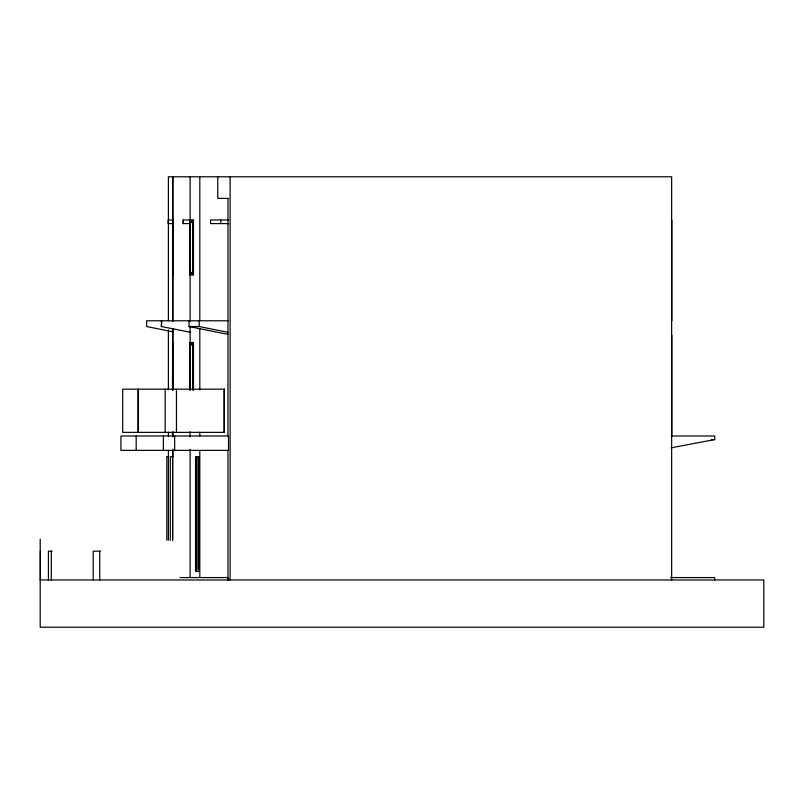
<?xml version="1.0" encoding="UTF-8"?>
<svg xmlns="http://www.w3.org/2000/svg" width="804" height="804" viewBox="0 0 804 804"><rect width="100%" height="100%" fill="white"/><g stroke="black" fill="none" stroke-linecap="round" stroke-linejoin="round"><path stroke-width="1.21" d="M671.028 447.848L714.706 439.577L714.706 435.979L671.32 435.979M228.527 198.387L217.763 198.387L217.763 176.79M173.041 219.984L168.147 219.984L168.147 223.592L173.041 223.592M228.577 219.984L210.578 219.984L210.578 223.592L228.577 223.592M189.814 221.2L193.392 221.2L193.392 273.682L189.814 273.682M193.312 222.406L190.267 222.406L190.267 272.476L193.312 272.476M190.618 223.592L182.99 223.592L182.99 219.984L193.473 219.984L193.473 274.888L189.734 274.888L189.734 219.984M172.488 274.888L172.991 274.888M228.195 320.786L146.619 320.786L146.619 326.545L172.93 331.821M161.393 320.786L161.393 326.545L161.805 320.786M189.04 320.786L189.04 326.545L199.251 326.545L227.964 332.303M172.488 342.534L172.991 342.534M189.814 343.74L193.392 343.74L193.312 390.01M193.312 344.946L190.267 344.946L190.267 390.01M711.46 439.577L714.706 439.577M168.157 456.712L166.82 456.712L166.82 540.278M172.679 456.712L170.297 456.712L170.297 540.278M52.17 551.172L48.431 551.172L48.431 579.965M100.53 551.172L93.204 551.172L93.204 579.965M180.056 577.563L228.507 577.563L228.507 579.965M670.456 577.563L714.706 577.563L714.706 579.965M40.2 579.965L763.8 579.965L763.8 627.21L40.2 627.21L40.2 539.172M189.04 326.545L228.527 334.464M161.393 326.545L190.598 332.303M671.822 219.984L671.822 320.786M671.822 335.178L671.822 435.979M671.652 579.965L671.652 176.79L168.398 176.79L168.398 320.786M230.125 176.79L230.125 579.965M228.396 577.563L228.396 579.935M227.964 198.387L227.964 435.979M227.964 450.371L227.964 579.965M224.135 389.176L224.135 432.371M220.788 219.984L220.788 223.592M199.814 176.79L199.814 320.786M199.814 328.705L199.814 389.819M199.814 432.23L199.814 435.979M199.814 450.371L199.814 577.563M199.251 320.786L199.251 326.545M199.03 458.29L199.03 569.443M196.789 456.712L196.789 571.453M193.473 389.94L193.473 342.534L189.734 342.534L189.814 389.97M193.101 219.984L193.101 274.888M193.101 342.534L193.101 389.94M193.02 221.2L193.02 273.682M193.02 343.74L193.02 389.97M190.106 176.79L190.106 321.228M190.106 326.253L190.186 389.97M190.106 431.758L190.106 436.783M190.106 449.346L190.106 577.453M183.402 219.984L183.402 223.592M176.458 389.176L176.458 432.371M174.659 435.979L174.659 450.371M172.991 176.79L172.991 321.228M172.991 328.766L172.991 390.01M172.991 431.758L172.991 436.783M172.991 449.346L172.991 456.883M172.86 219.984L172.86 274.888M172.86 342.534L172.86 390.01M172.629 456.712L172.629 540.278M172.609 176.79L172.609 320.786M172.609 328.705L172.488 389.97M172.609 432.23L172.609 435.979M172.609 450.371L172.609 540.157M168.398 329.952L168.398 389.819M168.398 432.23L168.398 435.979M168.398 450.371L168.398 540.157M165.172 389.176L165.172 432.371M163.373 435.979L163.373 450.371M138.429 389.176L138.429 432.371M137.976 389.176L137.976 432.371M136.177 435.979L136.177 450.371M99.716 551.172L99.716 579.965M51.295 551.172L51.295 579.965M40.381 551.172L40.381 579.965M224.316 389.176L122.71 389.176L122.71 432.371L224.316 432.371L224.316 389.176M228.507 435.979L120.922 435.979L120.922 450.371L228.507 450.371L228.507 435.979M199.121 456.712L195.553 456.712L195.553 571.453L199.121 571.453L199.121 456.712M196.699 458.29L195.643 458.29L195.643 569.443L196.699 569.443L196.699 458.29"/></g></svg>
